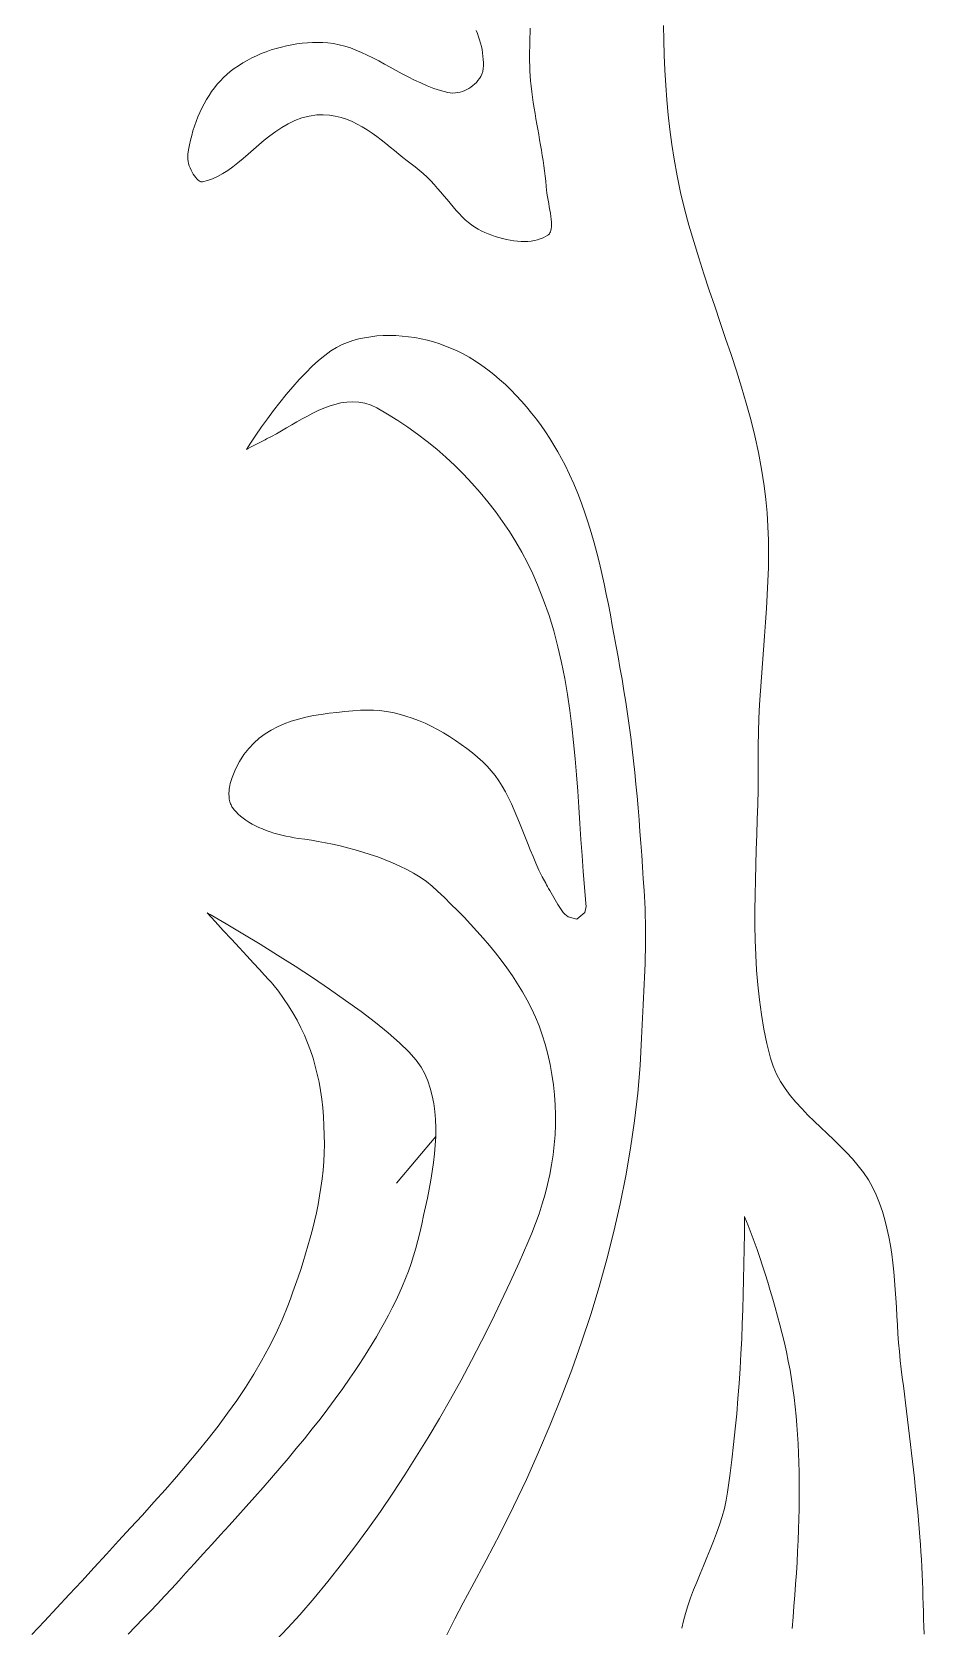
# Model space of a CAD drawing. Header units: inches. Extents: x -12 to 23, y -13.2 to 21.7.
# Drawn here: x 17.79 to 20.214, y 4.564 to 8.902 of the extents above; entities that cross this region are included whole.
import ezdxf

# ---------------------------------------------------------------- set-up
doc = ezdxf.new("R2010")
doc.units = ezdxf.units.IN
doc.header["$MEASUREMENT"] = 0
doc.layers.get('0').update_dxf_attribs({"lineweight": 0})

msp = doc.modelspace()

# ---------------------------------------------------------------- linework, layer by layer
at = {"color": 7, "linetype": 'Continuous', "lineweight": 0}
for p, q in [((18.9969, 8.9056), (19.0005, 8.8971)), ((19.0005, 8.8971), (19.0037, 8.8886)), ((19.1433, 8.887), (19.1436, 8.8996)), ((19.1436, 8.8996), (19.1438, 8.9122)), ((18.4404, 8.8527), (18.4268, 8.848)), ((18.4541, 8.857), (18.4404, 8.8527)), ((18.468, 8.8607), (18.4541, 8.857)), ((18.482, 8.864), (18.468, 8.8607)), ((18.4961, 8.8668), (18.482, 8.864)), ((18.5103, 8.869), (18.4961, 8.8668)), ((18.5245, 8.8708), (18.5103, 8.869)), ((18.5387, 8.872), (18.5245, 8.8708)), ((18.5528, 8.8727), (18.5387, 8.872)), ((18.5668, 8.8729), (18.5528, 8.8727)), ((18.5808, 8.8726), (18.5668, 8.8729)), ((18.5943, 8.8717), (18.5808, 8.8726)), ((18.6099, 8.8699), (18.5943, 8.8717)), ((18.6252, 8.867), (18.6099, 8.8699)), ((18.6403, 8.863), (18.6252, 8.867)), ((18.6555, 8.8582), (18.6403, 8.863)), ((18.6708, 8.8525), (18.6555, 8.8582)), ((18.686, 8.846), (18.6708, 8.8525)), ((19.0037, 8.8886), (19.0066, 8.8799)), ((19.0066, 8.8799), (19.0091, 8.8712)), ((19.0091, 8.8712), (19.0113, 8.8624)), ((19.0113, 8.8624), (19.0131, 8.8536)), ((19.0131, 8.8536), (19.0146, 8.8448)), ((19.1425, 8.8484), (19.1428, 8.8614)), ((19.1428, 8.8614), (19.143, 8.8742)), ((19.143, 8.8742), (19.1433, 8.887)), ((18.3514, 8.81), (18.3401, 8.8022)), ((18.3631, 8.8174), (18.3514, 8.81)), ((18.3752, 8.8244), (18.3631, 8.8174)), ((18.3876, 8.831), (18.3752, 8.8244)), ((18.4004, 8.8371), (18.3876, 8.831)), ((18.4135, 8.8428), (18.4004, 8.8371)), ((18.4268, 8.848), (18.4135, 8.8428)), ((18.7014, 8.8389), (18.686, 8.846)), ((18.7168, 8.8312), (18.7014, 8.8389)), ((18.7324, 8.823), (18.7168, 8.8312)), ((18.748, 8.8145), (18.7324, 8.823)), ((18.7639, 8.8058), (18.748, 8.8145)), ((19.0146, 8.8448), (19.0157, 8.836)), ((19.0157, 8.836), (19.0166, 8.8272)), ((19.0166, 8.8272), (19.0171, 8.8185)), ((19.0172, 8.8091), (19.0167, 8.8019)), ((19.0171, 8.8185), (19.0172, 8.8091)), ((19.1424, 8.8354), (19.1425, 8.8484)), ((19.1425, 8.8222), (19.1424, 8.8354)), ((19.1427, 8.809), (19.1425, 8.8222)), ((19.1432, 8.7957), (19.1427, 8.809)), ((18.3023, 8.7688), (18.2941, 8.7595)), ((18.3109, 8.7777), (18.3023, 8.7688)), ((18.3199, 8.7861), (18.3109, 8.7777)), ((18.3292, 8.7939), (18.3199, 8.7861)), ((18.3401, 8.8022), (18.3292, 8.7939)), ((18.7799, 8.797), (18.7639, 8.8058)), ((18.7962, 8.7881), (18.7799, 8.797)), ((18.8127, 8.7794), (18.7962, 8.7881)), ((18.8295, 8.7709), (18.8127, 8.7794)), ((18.8467, 8.7629), (18.8295, 8.7709)), ((18.8642, 8.7553), (18.8467, 8.7629)), ((18.9977, 8.7645), (18.9931, 8.7599)), ((19.0021, 8.7695), (18.9977, 8.7645)), ((19.0061, 8.7749), (19.0021, 8.7695)), ((19.0096, 8.7808), (19.0061, 8.7749)), ((19.0127, 8.7873), (19.0096, 8.7808)), ((19.0151, 8.7943), (19.0127, 8.7873)), ((19.0167, 8.8019), (19.0151, 8.7943)), ((19.144, 8.7824), (19.1432, 8.7957)), ((19.145, 8.769), (19.144, 8.7824)), ((19.1466, 8.754), (19.145, 8.769)), ((18.2715, 8.7287), (18.2647, 8.7177)), ((18.2786, 8.7394), (18.2715, 8.7287)), ((18.2862, 8.7496), (18.2786, 8.7394)), ((18.2941, 8.7595), (18.2862, 8.7496)), ((18.8822, 8.7484), (18.8642, 8.7553)), ((18.9006, 8.7423), (18.8822, 8.7484)), ((18.92, 8.7371), (18.9006, 8.7423)), ((18.9268, 8.7359), (18.92, 8.7371)), ((18.934, 8.7355), (18.9268, 8.7359)), ((18.941, 8.7358), (18.934, 8.7355)), ((18.9477, 8.7368), (18.941, 8.7358)), ((18.9541, 8.7383), (18.9477, 8.7368)), ((18.9604, 8.7402), (18.9541, 8.7383)), ((18.9664, 8.7426), (18.9604, 8.7402)), ((18.9721, 8.7453), (18.9664, 8.7426)), ((18.9777, 8.7484), (18.9721, 8.7453)), ((18.9831, 8.7519), (18.9777, 8.7484)), ((18.9882, 8.7557), (18.9831, 8.7519)), ((18.9931, 8.7599), (18.9882, 8.7557)), ((19.1483, 8.7391), (19.1466, 8.754)), ((19.1503, 8.7243), (19.1483, 8.7391)), ((19.1524, 8.7096), (19.1503, 8.7243)), ((18.2466, 8.6827), (18.2414, 8.6705)), ((18.2522, 8.6946), (18.2466, 8.6827)), ((18.2583, 8.7063), (18.2522, 8.6946)), ((18.2647, 8.7177), (18.2583, 8.7063)), ((18.5438, 8.6732), (18.5648, 8.6762)), ((18.5648, 8.6762), (18.5818, 8.6768)), ((18.5818, 8.6768), (18.5984, 8.6757)), ((19.1547, 8.6949), (19.1524, 8.7096)), ((19.1571, 8.6804), (19.1547, 8.6949)), ((19.1595, 8.6659), (19.1571, 8.6804)), ((18.228, 8.6328), (18.2244, 8.6201)), ((18.2321, 8.6455), (18.228, 8.6328)), ((18.2365, 8.6581), (18.2321, 8.6455)), ((18.2414, 8.6705), (18.2365, 8.6581)), ((18.4527, 8.6311), (18.4692, 8.6421)), ((18.4692, 8.6421), (18.4864, 8.6521)), ((18.4864, 8.6521), (18.5046, 8.6608)), ((18.5046, 8.6608), (18.5237, 8.668)), ((18.5237, 8.668), (18.5438, 8.6732)), ((18.5984, 8.6757), (18.6146, 8.6732)), ((18.6146, 8.6732), (18.6302, 8.6693)), ((18.6302, 8.6693), (18.6454, 8.6642)), ((18.6454, 8.6642), (18.6601, 8.6582)), ((18.6601, 8.6582), (18.6743, 8.6512)), ((18.6743, 8.6512), (18.688, 8.6436)), ((18.688, 8.6436), (18.7014, 8.6353)), ((18.7014, 8.6353), (18.7145, 8.6266)), ((19.1621, 8.6514), (19.1595, 8.6659)), ((19.1646, 8.637), (19.1621, 8.6514)), ((19.1672, 8.6228), (19.1646, 8.637)), ((18.2183, 8.5944), (18.2159, 8.5816)), ((18.2211, 8.6072), (18.2183, 8.5944)), ((18.2244, 8.6201), (18.2211, 8.6072)), ((18.3922, 8.5823), (18.4067, 8.5948)), ((18.4067, 8.5948), (18.4216, 8.6073)), ((18.4216, 8.6073), (18.4369, 8.6195)), ((18.4369, 8.6195), (18.4527, 8.6311)), ((18.7145, 8.6266), (18.7272, 8.6175)), ((18.7272, 8.6175), (18.7396, 8.6081)), ((18.7396, 8.6081), (18.7518, 8.5985)), ((18.7518, 8.5985), (18.7637, 8.5889)), ((19.1697, 8.6085), (19.1672, 8.6228)), ((19.1722, 8.5942), (19.1697, 8.6085)), ((19.1746, 8.5801), (19.1722, 8.5942)), ((18.214, 8.5694), (18.2136, 8.565)), ((18.2136, 8.565), (18.2136, 8.5606)), ((18.2136, 8.5606), (18.214, 8.5555)), ((18.2159, 8.5816), (18.214, 8.5694)), ((18.214, 8.5555), (18.2149, 8.55)), ((18.2149, 8.55), (18.2162, 8.5442)), ((18.3361, 8.5353), (18.3499, 8.5462)), ((18.3499, 8.5462), (18.3639, 8.5577)), ((18.3639, 8.5577), (18.3779, 8.5698)), ((18.3779, 8.5698), (18.3922, 8.5823)), ((18.7637, 8.5889), (18.7754, 8.5793)), ((18.7754, 8.5793), (18.7869, 8.5698)), ((18.7869, 8.5698), (18.7982, 8.5606)), ((18.7982, 8.5606), (18.8094, 8.5516)), ((18.8094, 8.5516), (18.8203, 8.5431)), ((19.1769, 8.566), (19.1746, 8.5801)), ((19.1791, 8.5519), (19.1769, 8.566)), ((19.1811, 8.5379), (19.1791, 8.5519)), ((18.2162, 8.5442), (18.218, 8.5382)), ((18.218, 8.5382), (18.2202, 8.5322)), ((18.2202, 8.5322), (18.2227, 8.5263)), ((18.2227, 8.5263), (18.2256, 8.5206)), ((18.2256, 8.5206), (18.2287, 8.5152)), ((18.2287, 8.5152), (18.232, 8.5103)), ((18.232, 8.5103), (18.2354, 8.5059)), ((18.2354, 8.5059), (18.2388, 8.5022)), ((18.2673, 8.4975), (18.2811, 8.5024)), ((18.2811, 8.5024), (18.2949, 8.5088)), ((18.2949, 8.5088), (18.3086, 8.5165)), ((18.3086, 8.5165), (18.3223, 8.5254)), ((18.3223, 8.5254), (18.3361, 8.5353)), ((18.8203, 8.5431), (18.8315, 8.5347)), ((18.8315, 8.5347), (18.8426, 8.5262)), ((18.8426, 8.5262), (18.8535, 8.5169)), ((18.8535, 8.5169), (18.8639, 8.5071)), ((18.8639, 8.5071), (18.8738, 8.4971)), ((19.183, 8.5239), (19.1811, 8.5379)), ((19.1847, 8.5099), (19.183, 8.5239)), ((19.1861, 8.496), (19.1847, 8.5099)), ((18.2388, 8.5022), (18.2421, 8.4992)), ((18.2421, 8.4992), (18.2451, 8.4969)), ((18.2451, 8.4969), (18.2477, 8.4954)), ((18.2477, 8.4954), (18.2497, 8.4945)), ((18.2497, 8.4945), (18.2512, 8.4942)), ((18.2512, 8.4942), (18.2523, 8.4941)), ((18.2523, 8.4941), (18.2538, 8.4942)), ((18.2538, 8.4942), (18.2673, 8.4975)), ((18.8738, 8.4971), (18.8832, 8.4869)), ((18.8832, 8.4869), (18.8923, 8.4766)), ((18.8923, 8.4766), (18.9012, 8.4663)), ((18.9012, 8.4663), (18.9098, 8.456)), ((19.1873, 8.4816), (19.1861, 8.496)), ((19.1882, 8.4727), (19.1873, 8.4816)), ((19.1894, 8.4633), (19.1882, 8.4727)), ((19.1909, 8.4539), (19.1894, 8.4633)), ((18.9098, 8.456), (18.9182, 8.4459)), ((18.9182, 8.4459), (18.9265, 8.4359)), ((18.9265, 8.4359), (18.9347, 8.4262)), ((18.9347, 8.4262), (18.9429, 8.4168)), ((18.9429, 8.4168), (18.9511, 8.4078)), ((19.1926, 8.4446), (19.1909, 8.4539)), ((19.1943, 8.4354), (19.1926, 8.4446)), ((19.196, 8.4263), (19.1943, 8.4354)), ((19.1976, 8.4174), (19.196, 8.4263)), ((19.199, 8.4088), (19.1976, 8.4174)), ((18.9511, 8.4078), (18.9594, 8.3993)), ((18.9594, 8.3993), (18.9677, 8.3913)), ((18.9677, 8.3913), (18.9762, 8.3839)), ((18.9762, 8.3839), (18.9848, 8.3771)), ((18.9848, 8.3771), (18.9936, 8.3709)), ((19.2002, 8.4005), (19.199, 8.4088)), ((19.2011, 8.3926), (19.2002, 8.4005)), ((19.2017, 8.3851), (19.2011, 8.3926)), ((19.2019, 8.3783), (19.2017, 8.3851)), ((19.2017, 8.3721), (19.2019, 8.3783)), ((18.9936, 8.3709), (19.0026, 8.3654)), ((19.0026, 8.3654), (19.0122, 8.3605)), ((19.0122, 8.3605), (19.0208, 8.3566)), ((19.0208, 8.3566), (19.03, 8.3528)), ((19.03, 8.3528), (19.0396, 8.3492)), ((19.0396, 8.3492), (19.0493, 8.3458)), ((19.0493, 8.3458), (19.0592, 8.3427)), ((19.0592, 8.3427), (19.0692, 8.34)), ((19.0692, 8.34), (19.0793, 8.3376)), ((19.0793, 8.3376), (19.0894, 8.3356)), ((19.0894, 8.3356), (19.0994, 8.3341)), ((19.0994, 8.3341), (19.1093, 8.3329)), ((19.1093, 8.3329), (19.1191, 8.3323)), ((19.1191, 8.3323), (19.1286, 8.3321)), ((19.1286, 8.3321), (19.1379, 8.3325)), ((19.1379, 8.3325), (19.1469, 8.3333)), ((19.1469, 8.3333), (19.1555, 8.3347)), ((19.1555, 8.3347), (19.1637, 8.3366)), ((19.1637, 8.3366), (19.1714, 8.339)), ((19.1714, 8.339), (19.1788, 8.342)), ((19.1788, 8.342), (19.1857, 8.3455)), ((19.1857, 8.3455), (19.1918, 8.3493)), ((19.1918, 8.3493), (19.1944, 8.3515)), ((19.1944, 8.3515), (19.1962, 8.3534)), ((19.1962, 8.3534), (19.1977, 8.3557)), ((19.1977, 8.3557), (19.199, 8.3585)), ((19.199, 8.3585), (19.2002, 8.3622)), ((19.2002, 8.3622), (19.2011, 8.3667)), ((19.2011, 8.3667), (19.2017, 8.3721)), ((18.6943, 8.0707), (18.6782, 8.0672)), ((18.7107, 8.0734), (18.6943, 8.0707)), ((18.7274, 8.0754), (18.7107, 8.0734)), ((18.7443, 8.0765), (18.7274, 8.0754)), ((18.7614, 8.0768), (18.7443, 8.0765)), ((18.7787, 8.0764), (18.7614, 8.0768)), ((18.796, 8.0753), (18.7787, 8.0764)), ((18.8133, 8.0734), (18.796, 8.0753)), ((18.8306, 8.0709), (18.8133, 8.0734)), ((18.8478, 8.0676), (18.8306, 8.0709)), ((18.6024, 8.0346), (18.5861, 8.0226)), ((18.618, 8.0443), (18.6024, 8.0346)), ((18.6328, 8.0518), (18.618, 8.0443)), ((18.6473, 8.0577), (18.6328, 8.0518)), ((18.6625, 8.0629), (18.6473, 8.0577)), ((18.6782, 8.0672), (18.6625, 8.0629)), ((18.8648, 8.0637), (18.8478, 8.0676)), ((18.8816, 8.0591), (18.8648, 8.0637)), ((18.8981, 8.0539), (18.8816, 8.0591)), ((18.9143, 8.0481), (18.8981, 8.0539)), ((18.9301, 8.0417), (18.9143, 8.0481)), ((18.9454, 8.0348), (18.9301, 8.0417)), ((18.9602, 8.0273), (18.9454, 8.0348)), ((18.9779, 8.0175), (18.9602, 8.0273)), ((18.5518, 7.9929), (18.5342, 7.9755)), ((18.5692, 8.0087), (18.5518, 7.9929)), ((18.5861, 8.0226), (18.5692, 8.0087)), ((18.9953, 8.0069), (18.9779, 8.0175)), ((19.0123, 7.9955), (18.9953, 8.0069)), ((19.0289, 7.9835), (19.0123, 7.9955)), ((19.0452, 7.9708), (19.0289, 7.9835)), ((18.5165, 7.9568), (18.4988, 7.937)), ((18.5342, 7.9755), (18.5165, 7.9568)), ((19.061, 7.9574), (19.0452, 7.9708)), ((19.0765, 7.9435), (19.061, 7.9574)), ((19.0916, 7.929), (19.0765, 7.9435)), ((18.4812, 7.9162), (18.4639, 7.8947)), ((18.4988, 7.937), (18.4812, 7.9162)), ((18.6295, 7.8933), (18.6456, 7.8956)), ((18.6456, 7.8956), (18.662, 7.8964)), ((18.662, 7.8964), (18.6786, 7.8954)), ((18.6786, 7.8954), (18.6952, 7.8924)), ((19.1063, 7.914), (19.0916, 7.929)), ((19.1206, 7.8985), (19.1063, 7.914)), ((19.1344, 7.8825), (19.1206, 7.8985)), ((18.4469, 7.8728), (18.4303, 7.8506)), ((18.4639, 7.8947), (18.4469, 7.8728)), ((18.5245, 7.8498), (18.5389, 7.8578)), ((18.5389, 7.8578), (18.5534, 7.8654)), ((18.5534, 7.8654), (18.5682, 7.8725)), ((18.5682, 7.8725), (18.5831, 7.879)), ((18.5831, 7.879), (18.5983, 7.8847)), ((18.5983, 7.8847), (18.6137, 7.8895)), ((18.6137, 7.8895), (18.6295, 7.8933)), ((18.6952, 7.8924), (18.7117, 7.8871)), ((18.7117, 7.8871), (18.7272, 7.8798)), ((18.7272, 7.8798), (18.7561, 7.8633)), ((18.7561, 7.8633), (18.784, 7.8461)), ((19.1479, 7.866), (19.1344, 7.8825)), ((19.1608, 7.8492), (19.1479, 7.866)), ((18.4143, 7.8283), (18.3989, 7.8062)), ((18.4303, 7.8506), (18.4143, 7.8283)), ((18.4416, 7.8023), (18.4549, 7.8096)), ((18.4549, 7.8096), (18.4685, 7.8173)), ((18.4685, 7.8173), (18.4822, 7.8253)), ((18.4822, 7.8253), (18.4962, 7.8335)), ((18.4962, 7.8335), (18.5102, 7.8417)), ((18.5102, 7.8417), (18.5245, 7.8498)), ((18.784, 7.8461), (18.8113, 7.8279)), ((18.8113, 7.8279), (18.8381, 7.8087)), ((18.8381, 7.8087), (18.8644, 7.7886)), ((19.1734, 7.8321), (19.1608, 7.8492)), ((19.1854, 7.8146), (19.1734, 7.8321)), ((19.197, 7.7969), (19.1854, 7.8146)), ((18.3843, 7.7845), (18.3729, 7.7672)), ((18.3729, 7.7672), (18.3758, 7.7686)), ((18.3758, 7.7686), (18.3858, 7.7737)), ((18.3989, 7.8062), (18.3843, 7.7845)), ((18.3858, 7.7737), (18.3952, 7.7785)), ((18.3952, 7.7785), (18.404, 7.783)), ((18.404, 7.783), (18.4118, 7.787)), ((18.4118, 7.787), (18.4186, 7.7905)), ((18.4186, 7.7905), (18.4242, 7.7934)), ((18.4242, 7.7934), (18.4281, 7.7954)), ((18.4281, 7.7954), (18.4416, 7.8023)), ((18.8644, 7.7886), (18.89, 7.7676)), ((18.89, 7.7676), (18.915, 7.7457)), ((19.2082, 7.7789), (19.197, 7.7969)), ((19.2188, 7.7607), (19.2082, 7.7789)), ((18.915, 7.7457), (18.9394, 7.7231)), ((18.9394, 7.7231), (18.963, 7.6996)), ((19.229, 7.7423), (19.2188, 7.7607)), ((19.2386, 7.7239), (19.229, 7.7423)), ((19.2509, 7.6987), (19.2386, 7.7239)), ((18.963, 7.6996), (18.9858, 7.6754)), ((19.2623, 7.6732), (19.2509, 7.6987)), ((18.9858, 7.6754), (19.0079, 7.6504)), ((19.0079, 7.6504), (19.0291, 7.6248)), ((19.2731, 7.6474), (19.2623, 7.6732)), ((19.2832, 7.6212), (19.2731, 7.6474)), ((19.0291, 7.6248), (19.0495, 7.5985)), ((19.0495, 7.5985), (19.0689, 7.5716)), ((19.2926, 7.5948), (19.2832, 7.6212)), ((19.3015, 7.568), (19.2926, 7.5948)), ((19.0689, 7.5716), (19.0874, 7.5442)), ((19.3098, 7.5409), (19.3015, 7.568)), ((19.0874, 7.5442), (19.1049, 7.5161)), ((19.1049, 7.5161), (19.1214, 7.4876)), ((19.3176, 7.5136), (19.3098, 7.5409)), ((19.325, 7.486), (19.3176, 7.5136)), ((19.1214, 7.4876), (19.1369, 7.4586)), ((19.3319, 7.4583), (19.325, 7.486)), ((19.1369, 7.4586), (19.1512, 7.4291)), ((19.1512, 7.4291), (19.1643, 7.3991)), ((19.3384, 7.4303), (19.3319, 7.4583)), ((19.3447, 7.4022), (19.3384, 7.4303)), ((19.1643, 7.3991), (19.1806, 7.3578)), ((19.3506, 7.374), (19.3447, 7.4022)), ((19.1806, 7.3578), (19.1951, 7.3159)), ((19.3563, 7.3456), (19.3506, 7.374)), ((19.3618, 7.3172), (19.3563, 7.3456)), ((19.1951, 7.3159), (19.2079, 7.2736)), ((19.3671, 7.2887), (19.3618, 7.3172)), ((19.3724, 7.2601), (19.3671, 7.2887)), ((19.2079, 7.2736), (19.2192, 7.231)), ((19.3776, 7.2315), (19.3724, 7.2601)), ((19.2192, 7.231), (19.2291, 7.188)), ((19.3827, 7.203), (19.3776, 7.2315)), ((19.3879, 7.1745), (19.3827, 7.203)), ((19.2291, 7.188), (19.2377, 7.1448)), ((19.3935, 7.1429), (19.3879, 7.1745)), ((19.2377, 7.1448), (19.2451, 7.1014)), ((19.3988, 7.1114), (19.3935, 7.1429)), ((19.2451, 7.1014), (19.2516, 7.0578)), ((19.4038, 7.0798), (19.3988, 7.1114)), ((19.4084, 7.0481), (19.4038, 7.0798)), ((18.4949, 7.0282), (18.476, 7.0213)), ((18.5146, 7.0341), (18.4949, 7.0282)), ((18.5347, 7.0392), (18.5146, 7.0341)), ((18.5554, 7.0435), (18.5347, 7.0392)), ((18.5764, 7.047), (18.5554, 7.0435)), ((18.5977, 7.05), (18.5764, 7.047)), ((18.6191, 7.0525), (18.5977, 7.05)), ((18.6407, 7.0546), (18.6191, 7.0525)), ((18.6621, 7.0564), (18.6407, 7.0546)), ((18.683, 7.058), (18.6621, 7.0564)), ((18.7008, 7.0588), (18.683, 7.058)), ((18.7182, 7.0585), (18.7008, 7.0588)), ((18.7357, 7.0572), (18.7182, 7.0585)), ((18.7532, 7.0549), (18.7357, 7.0572)), ((18.7708, 7.0517), (18.7532, 7.0549)), ((18.7884, 7.0475), (18.7708, 7.0517)), ((18.806, 7.0425), (18.7884, 7.0475)), ((18.8236, 7.0367), (18.806, 7.0425)), ((18.841, 7.0301), (18.8236, 7.0367)), ((18.8583, 7.0227), (18.841, 7.0301)), ((19.2516, 7.0578), (19.2572, 7.0141)), ((19.4128, 7.0164), (19.4084, 7.0481)), ((18.4237, 6.9938), (18.408, 6.9821)), ((18.4403, 7.0042), (18.4237, 6.9938)), ((18.4577, 7.0133), (18.4403, 7.0042)), ((18.476, 7.0213), (18.4577, 7.0133)), ((18.8754, 7.0146), (18.8583, 7.0227)), ((18.8923, 7.0059), (18.8754, 7.0146)), ((18.9089, 6.9966), (18.8923, 7.0059)), ((18.9252, 6.9867), (18.9089, 6.9966)), ((18.9413, 6.9762), (18.9252, 6.9867)), ((19.2572, 7.0141), (19.262, 6.9702)), ((19.417, 6.9846), (19.4128, 7.0164)), ((19.4209, 6.9527), (19.417, 6.9846)), ((18.3794, 6.9542), (18.3665, 6.9377)), ((18.3932, 6.969), (18.3794, 6.9542)), ((18.408, 6.9821), (18.3932, 6.969)), ((18.9569, 6.9654), (18.9413, 6.9762)), ((18.9722, 6.9541), (18.9569, 6.9654)), ((18.987, 6.9424), (18.9722, 6.9541)), ((19.0013, 6.9304), (18.987, 6.9424)), ((19.262, 6.9702), (19.2662, 6.9263)), ((19.4245, 6.9209), (19.4209, 6.9527)), ((18.3439, 6.8985), (18.3342, 6.8752)), ((18.3547, 6.9192), (18.3439, 6.8985)), ((18.3665, 6.9377), (18.3547, 6.9192)), ((19.0149, 6.9184), (19.0013, 6.9304)), ((19.0271, 6.9064), (19.0149, 6.9184)), ((19.0384, 6.8938), (19.0271, 6.9064)), ((19.2662, 6.9263), (19.2698, 6.8823)), ((19.428, 6.8889), (19.4245, 6.9209)), ((18.3292, 6.8588), (18.328, 6.8535)), ((18.3306, 6.8642), (18.3292, 6.8588)), ((18.3323, 6.8698), (18.3306, 6.8642)), ((18.3342, 6.8752), (18.3323, 6.8698)), ((19.0489, 6.8805), (19.0384, 6.8938)), ((19.0588, 6.8665), (19.0489, 6.8805)), ((19.0681, 6.8517), (19.0588, 6.8665)), ((19.2698, 6.8823), (19.2731, 6.8384)), ((19.4312, 6.857), (19.428, 6.8889)), ((19.4342, 6.825), (19.4312, 6.857)), ((18.326, 6.8384), (18.3257, 6.8337)), ((18.3257, 6.8337), (18.3257, 6.8292)), ((18.3257, 6.8292), (18.3259, 6.8249)), ((18.3259, 6.8249), (18.3262, 6.8208)), ((18.3264, 6.8433), (18.326, 6.8384)), ((18.3262, 6.8208), (18.3267, 6.8169)), ((18.3271, 6.8483), (18.3264, 6.8433)), ((18.3267, 6.8169), (18.3274, 6.8132)), ((18.328, 6.8535), (18.3271, 6.8483)), ((18.3274, 6.8132), (18.3282, 6.8097)), ((19.0768, 6.8364), (19.0681, 6.8517)), ((19.0852, 6.8205), (19.0768, 6.8364)), ((19.0931, 6.804), (19.0852, 6.8205)), ((19.2731, 6.8384), (19.2761, 6.7945)), ((19.4371, 6.7929), (19.4342, 6.825)), ((18.3282, 6.8097), (18.3291, 6.8065)), ((18.3291, 6.8065), (18.3301, 6.8035)), ((18.3301, 6.8035), (18.3313, 6.8008)), ((18.3313, 6.8008), (18.3324, 6.7983)), ((18.3324, 6.7983), (18.3337, 6.7961)), ((18.3337, 6.7961), (18.3349, 6.7943)), ((18.3349, 6.7943), (18.3396, 6.788)), ((18.3396, 6.788), (18.3449, 6.7819)), ((18.3449, 6.7819), (18.3507, 6.7759)), ((18.3507, 6.7759), (18.3572, 6.7701)), ((18.3572, 6.7701), (18.3643, 6.7645)), ((19.1007, 6.787), (19.0931, 6.804)), ((19.1081, 6.7697), (19.1007, 6.787)), ((19.1153, 6.752), (19.1081, 6.7697)), ((19.2761, 6.7945), (19.279, 6.7507)), ((19.4398, 6.7608), (19.4371, 6.7929)), ((18.3643, 6.7645), (18.3718, 6.7591)), ((18.3718, 6.7591), (18.3799, 6.7539)), ((18.3799, 6.7539), (18.3885, 6.7489)), ((18.3885, 6.7489), (18.3975, 6.7442)), ((18.3975, 6.7442), (18.4069, 6.7397)), ((18.4069, 6.7397), (18.4167, 6.7355)), ((18.4167, 6.7355), (18.4268, 6.7315)), ((18.4268, 6.7315), (18.4372, 6.7278)), ((18.4372, 6.7278), (18.4478, 6.7244)), ((18.4478, 6.7244), (18.4586, 6.7213)), ((19.1224, 6.734), (19.1153, 6.752)), ((19.1295, 6.7158), (19.1224, 6.734)), ((19.279, 6.7507), (19.2818, 6.707)), ((19.4423, 6.7288), (19.4398, 6.7608)), ((19.4447, 6.6966), (19.4423, 6.7288)), ((18.4586, 6.7213), (18.4696, 6.7185)), ((18.4696, 6.7185), (18.4806, 6.716)), ((18.4806, 6.716), (18.4918, 6.7138)), ((18.4918, 6.7138), (18.503, 6.7118)), ((18.503, 6.7118), (18.5144, 6.7101)), ((18.5144, 6.7101), (18.5315, 6.7077)), ((18.5315, 6.7077), (18.5496, 6.7049)), ((18.5496, 6.7049), (18.5683, 6.7016)), ((18.5683, 6.7016), (18.5876, 6.698)), ((18.5876, 6.698), (18.6073, 6.6939)), ((18.6073, 6.6939), (18.6274, 6.6894)), ((18.6274, 6.6894), (18.6478, 6.6844)), ((18.6478, 6.6844), (18.6683, 6.6789)), ((19.1367, 6.6975), (19.1295, 6.7158)), ((19.1441, 6.6791), (19.1367, 6.6975)), ((19.2818, 6.707), (19.2848, 6.6635)), ((19.447, 6.6645), (19.4447, 6.6966)), ((18.6683, 6.6789), (18.689, 6.6729)), ((18.689, 6.6729), (18.7095, 6.6664)), ((18.7095, 6.6664), (18.73, 6.6594)), ((18.73, 6.6594), (18.7502, 6.6518)), ((18.7502, 6.6518), (18.7702, 6.6436)), ((18.7702, 6.6436), (18.7897, 6.6347)), ((19.1517, 6.6606), (19.1441, 6.6791)), ((19.1596, 6.6422), (19.1517, 6.6606)), ((19.1679, 6.6239), (19.1596, 6.6422)), ((19.2848, 6.6635), (19.288, 6.6202)), ((19.4491, 6.6323), (19.447, 6.6645)), ((18.7897, 6.6347), (18.8087, 6.6253)), ((18.8087, 6.6253), (18.8272, 6.6151)), ((18.8272, 6.6151), (18.8449, 6.6042)), ((18.8449, 6.6042), (18.8619, 6.5925)), ((19.1768, 6.6058), (19.1679, 6.6239)), ((19.1862, 6.5882), (19.1768, 6.6058)), ((19.288, 6.6202), (19.2915, 6.5772)), ((19.4512, 6.6002), (19.4491, 6.6323)), ((19.4532, 6.568), (19.4512, 6.6002)), ((18.8619, 6.5925), (18.8779, 6.5799)), ((18.8779, 6.5799), (18.8926, 6.5669)), ((18.8926, 6.5669), (18.9109, 6.5492)), ((19.1886, 6.5839), (19.1862, 6.5882)), ((19.1912, 6.5791), (19.1886, 6.5839)), ((19.1941, 6.5738), (19.1912, 6.5791)), ((19.1973, 6.568), (19.1941, 6.5738)), ((19.2007, 6.5619), (19.1973, 6.568)), ((19.2042, 6.5555), (19.2007, 6.5619)), ((19.2078, 6.5491), (19.2042, 6.5555)), ((19.2915, 6.5772), (19.2956, 6.5333)), ((19.4551, 6.5359), (19.4532, 6.568)), ((18.2743, 6.5033), (18.2665, 6.5078)), ((18.2665, 6.5078), (18.288, 6.4844)), ((18.9109, 6.5492), (18.9288, 6.5316)), ((18.9288, 6.5316), (18.9467, 6.5137)), ((18.9467, 6.5137), (18.9644, 6.4955)), ((19.2115, 6.5427), (19.2078, 6.5491)), ((19.2152, 6.5364), (19.2115, 6.5427)), ((19.2188, 6.5303), (19.2152, 6.5364)), ((19.2224, 6.5245), (19.2188, 6.5303)), ((19.226, 6.519), (19.2224, 6.5245)), ((19.2296, 6.5139), (19.226, 6.519)), ((19.2335, 6.5089), (19.2296, 6.5139)), ((19.2383, 6.5036), (19.2335, 6.5089)), ((19.2924, 6.5084), (19.2705, 6.4903)), ((19.2959, 6.5249), (19.2924, 6.5084)), ((19.2956, 6.5333), (19.2959, 6.5249)), ((19.456, 6.5176), (19.4551, 6.5359)), ((19.4567, 6.4993), (19.456, 6.5176)), ((18.3178, 6.4779), (18.2743, 6.5033)), ((18.288, 6.4844), (18.3104, 6.46)), ((18.3633, 6.4508), (18.3178, 6.4779)), ((18.9644, 6.4955), (18.982, 6.4769)), ((18.982, 6.4769), (18.9994, 6.458)), ((19.2472, 6.4966), (19.2383, 6.5036)), ((19.2705, 6.4903), (19.2472, 6.4966)), ((19.4571, 6.481), (19.4567, 6.4993)), ((19.4574, 6.4625), (19.4571, 6.481)), ((18.3104, 6.46), (18.3325, 6.436)), ((18.3325, 6.436), (18.3539, 6.4128)), ((18.4101, 6.4224), (18.3633, 6.4508)), ((18.4577, 6.3928), (18.4101, 6.4224)), ((18.9994, 6.458), (19.0165, 6.4387)), ((19.0165, 6.4387), (19.0332, 6.4191)), ((19.457, 6.4068), (19.4573, 6.4254)), ((19.4573, 6.4254), (19.4574, 6.444)), ((19.4574, 6.444), (19.4574, 6.4625)), ((18.3539, 6.4128), (18.374, 6.391)), ((18.374, 6.391), (18.3925, 6.371)), ((18.5053, 6.3625), (18.4577, 6.3928)), ((19.0332, 6.4191), (19.0496, 6.3991)), ((19.0496, 6.3991), (19.0654, 6.3787)), ((19.0654, 6.3787), (19.0808, 6.3579)), ((19.456, 6.3695), (19.4566, 6.3882)), ((19.4566, 6.3882), (19.457, 6.4068)), ((18.3925, 6.371), (18.4088, 6.3533)), ((18.4088, 6.3533), (18.4225, 6.3384)), ((18.4225, 6.3384), (18.4332, 6.3268)), ((18.5525, 6.3316), (18.5053, 6.3625)), ((19.0808, 6.3579), (19.0955, 6.3367)), ((19.0955, 6.3367), (19.1096, 6.315)), ((19.4545, 6.3322), (19.4553, 6.3509)), ((19.4553, 6.3509), (19.456, 6.3695)), ((18.4332, 6.3268), (18.4405, 6.3188)), ((18.4405, 6.3188), (18.4445, 6.3142)), ((18.4445, 6.3142), (18.4599, 6.2943)), ((18.4599, 6.2943), (18.4739, 6.2748)), ((18.5985, 6.3006), (18.5525, 6.3316)), ((18.6427, 6.2698), (18.5985, 6.3006)), ((19.1096, 6.315), (19.123, 6.293)), ((19.123, 6.293), (19.1356, 6.2705)), ((19.4519, 6.2765), (19.4528, 6.295)), ((19.4528, 6.295), (19.4537, 6.3136)), ((19.4537, 6.3136), (19.4545, 6.3322)), ((18.4739, 6.2748), (18.4871, 6.2552)), ((18.4871, 6.2552), (18.4993, 6.2355)), ((18.6846, 6.2394), (18.6427, 6.2698)), ((19.1356, 6.2705), (19.1474, 6.2475)), ((19.1474, 6.2475), (19.1582, 6.2241)), ((19.45, 6.2396), (19.451, 6.258)), ((19.451, 6.258), (19.4519, 6.2765)), ((18.4993, 6.2355), (18.5106, 6.2156)), ((18.5106, 6.2156), (18.521, 6.1955)), ((18.7234, 6.2098), (18.6846, 6.2394)), ((18.7584, 6.1813), (18.7234, 6.2098)), ((19.1582, 6.2241), (19.1681, 6.2002)), ((19.4482, 6.203), (19.4491, 6.2213)), ((19.4491, 6.2213), (19.45, 6.2396)), ((18.521, 6.1955), (18.5305, 6.1752)), ((18.5305, 6.1752), (18.5392, 6.1547)), ((18.7891, 6.1544), (18.7584, 6.1813)), ((19.1681, 6.2002), (19.1769, 6.1758)), ((19.1769, 6.1758), (19.1845, 6.151)), ((19.4425, 6.0925), (19.4466, 6.1672)), ((19.4466, 6.1672), (19.4474, 6.1849)), ((19.4474, 6.1849), (19.4482, 6.203)), ((18.5392, 6.1547), (18.547, 6.1339)), ((18.547, 6.1339), (18.5541, 6.1127)), ((18.8147, 6.1295), (18.7891, 6.1544)), ((18.8343, 6.1073), (18.8147, 6.1295)), ((19.1845, 6.151), (19.1919, 6.1232)), ((19.1919, 6.1232), (19.1981, 6.0956)), ((18.5541, 6.1127), (18.5603, 6.0913)), ((18.5603, 6.0913), (18.5657, 6.0695)), ((18.8478, 6.088), (18.8343, 6.1073)), ((18.8574, 6.07), (18.8478, 6.088)), ((19.1981, 6.0956), (19.2031, 6.068)), ((19.4361, 6.0178), (19.4425, 6.0925)), ((18.5657, 6.0695), (18.5704, 6.0472)), ((18.5704, 6.0472), (18.5744, 6.0246)), ((18.8657, 6.0509), (18.8574, 6.07)), ((18.8726, 6.0311), (18.8657, 6.0509)), ((18.878, 6.0107), (18.8726, 6.0311)), ((19.2031, 6.068), (19.2071, 6.0404)), ((19.2071, 6.0404), (19.2101, 6.013)), ((18.5744, 6.0246), (18.5777, 6.0015)), ((18.5777, 6.0015), (18.5803, 5.9779)), ((18.8822, 5.9896), (18.878, 6.0107)), ((18.8851, 5.9679), (18.8822, 5.9896)), ((19.2101, 6.013), (19.212, 5.9856)), ((19.4274, 5.9428), (19.4361, 6.0178)), ((18.5803, 5.9779), (18.5823, 5.9538)), ((18.5823, 5.9538), (18.5837, 5.9292)), ((18.8869, 5.9458), (18.8851, 5.9679)), ((18.8876, 5.9231), (18.8869, 5.9458)), ((19.212, 5.9856), (19.2128, 5.9583)), ((19.2128, 5.9583), (19.2126, 5.9311)), ((18.5837, 5.9292), (18.5845, 5.9039)), ((18.5845, 5.9039), (18.5848, 5.8779)), ((18.8861, 5.8766), (18.8873, 5.9)), ((18.8873, 5.9), (18.8876, 5.9231)), ((19.2114, 5.9039), (19.2093, 5.8769)), ((19.2126, 5.9311), (19.2114, 5.9039)), ((19.4166, 5.8677), (19.4274, 5.9428)), ((18.5848, 5.8779), (18.5844, 5.8547)), ((18.884, 5.853), (18.8861, 5.8766)), ((19.2093, 5.8769), (19.2061, 5.8499)), ((19.4036, 5.7925), (19.4166, 5.8677)), ((18.5832, 5.8314), (18.5814, 5.808)), ((18.5844, 5.8547), (18.5832, 5.8314)), ((18.8778, 5.805), (18.8813, 5.8291)), ((18.8813, 5.8291), (18.884, 5.853)), ((19.2021, 5.8231), (19.1971, 5.7963)), ((19.2061, 5.8499), (19.2021, 5.8231)), ((18.5789, 5.7847), (18.5757, 5.7614)), ((18.5814, 5.808), (18.5789, 5.7847)), ((18.8694, 5.7567), (18.8738, 5.7809)), ((18.8738, 5.7809), (18.8778, 5.805)), ((19.1912, 5.7696), (19.1844, 5.743)), ((19.1971, 5.7963), (19.1912, 5.7696)), ((19.3885, 5.7171), (19.4036, 5.7925)), ((18.572, 5.7382), (18.5678, 5.7151)), ((18.5757, 5.7614), (18.572, 5.7382)), ((18.8596, 5.7086), (18.8646, 5.7326)), ((18.8646, 5.7326), (18.8694, 5.7567)), ((19.1844, 5.743), (19.1767, 5.7164)), ((18.5631, 5.6921), (18.558, 5.6693)), ((18.5678, 5.7151), (18.5631, 5.6921)), ((18.8492, 5.6611), (18.8544, 5.6847)), ((18.8544, 5.6847), (18.8596, 5.7086)), ((19.1682, 5.69), (19.1588, 5.6637)), ((19.1767, 5.7164), (19.1682, 5.69)), ((19.3714, 5.6417), (19.3885, 5.7171)), ((18.5525, 5.6468), (18.5466, 5.6245)), ((18.558, 5.6693), (18.5525, 5.6468)), ((18.844, 5.638), (18.8492, 5.6611)), ((19.1588, 5.6637), (19.1487, 5.6374)), ((19.3523, 5.5663), (19.3714, 5.6417)), ((19.7264, 5.6788), (19.726, 5.6362)), ((19.7265, 5.6824), (19.7264, 5.6788)), ((19.7275, 5.6798), (19.7265, 5.6824)), ((19.7362, 5.6581), (19.7275, 5.6798)), ((19.7445, 5.6363), (19.7362, 5.6581)), ((18.5404, 5.6024), (18.534, 5.5807)), ((18.5466, 5.6245), (18.5404, 5.6024)), ((18.8272, 5.5752), (18.8334, 5.596)), ((18.8334, 5.596), (18.839, 5.6168)), ((18.839, 5.6168), (18.844, 5.638)), ((19.1378, 5.6113), (19.1141, 5.5575)), ((19.1487, 5.6374), (19.1378, 5.6113)), ((19.726, 5.6362), (19.7254, 5.5942)), ((19.7526, 5.6145), (19.7445, 5.6363)), ((19.7604, 5.5926), (19.7526, 5.6145)), ((18.5274, 5.5593), (18.5206, 5.5383)), ((18.534, 5.5807), (18.5274, 5.5593)), ((18.8131, 5.5342), (18.8204, 5.5546)), ((18.8204, 5.5546), (18.8272, 5.5752)), ((19.1141, 5.5575), (19.0897, 5.5038)), ((19.3312, 5.491), (19.3523, 5.5663)), ((19.7247, 5.5526), (19.7239, 5.5115)), ((19.7254, 5.5942), (19.7247, 5.5526)), ((19.7679, 5.5706), (19.7604, 5.5926)), ((19.7752, 5.5485), (19.7679, 5.5706)), ((18.5137, 5.5177), (18.5067, 5.4975)), ((18.5206, 5.5383), (18.5137, 5.5177)), ((18.7968, 5.4936), (18.8052, 5.5138)), ((18.8052, 5.5138), (18.8131, 5.5342)), ((19.7239, 5.5115), (19.7229, 5.4708)), ((19.7824, 5.5262), (19.7752, 5.5485)), ((19.7893, 5.5037), (19.7824, 5.5262)), ((18.4996, 5.4778), (18.4925, 5.4587)), ((18.5067, 5.4975), (18.4996, 5.4778)), ((18.7787, 5.4535), (18.788, 5.4735)), ((18.788, 5.4735), (18.7968, 5.4936)), ((19.0897, 5.5038), (19.0645, 5.4502)), ((19.3083, 5.4157), (19.3312, 5.491)), ((19.7229, 5.4708), (19.7216, 5.4302)), ((19.7961, 5.481), (19.7893, 5.5037)), ((19.8028, 5.4581), (19.7961, 5.481)), ((18.4854, 5.4398), (18.47, 5.4015)), ((18.4925, 5.4587), (18.4854, 5.4398)), ((18.7589, 5.4139), (18.769, 5.4337)), ((18.769, 5.4337), (18.7787, 5.4535)), ((19.0645, 5.4502), (19.0386, 5.3968)), ((19.7216, 5.4302), (19.7202, 5.3898)), ((19.8093, 5.4349), (19.8028, 5.4581)), ((19.8158, 5.4113), (19.8093, 5.4349)), ((18.47, 5.4015), (18.4528, 5.3636)), ((18.7375, 5.3749), (18.7484, 5.3944)), ((18.7484, 5.3944), (18.7589, 5.4139)), ((19.0386, 5.3968), (19.0119, 5.3436)), ((19.2835, 5.3405), (19.3083, 5.4157)), ((19.7202, 5.3898), (19.7185, 5.3496)), ((19.8222, 5.3875), (19.8158, 5.4113)), ((19.8285, 5.3634), (19.8222, 5.3875)), ((18.4528, 5.3636), (18.4343, 5.3264)), ((18.7032, 5.3175), (18.7149, 5.3365)), ((18.7149, 5.3365), (18.7264, 5.3557)), ((18.7264, 5.3557), (18.7375, 5.3749)), ((19.0119, 5.3436), (18.9844, 5.2906)), ((19.2569, 5.2655), (19.2835, 5.3405)), ((19.7185, 5.3496), (19.7165, 5.3093)), ((19.8346, 5.3388), (19.8285, 5.3634)), ((19.8401, 5.3142), (19.8346, 5.3388)), ((18.4343, 5.3264), (18.4143, 5.2897)), ((18.6791, 5.2799), (18.6913, 5.2986)), ((18.6913, 5.2986), (18.7032, 5.3175)), ((19.7165, 5.3093), (19.7142, 5.2689)), ((19.8452, 5.2896), (19.8401, 5.3142)), ((18.393, 5.2535), (18.3704, 5.2178)), ((18.4143, 5.2897), (18.393, 5.2535)), ((18.6543, 5.243), (18.6668, 5.2613)), ((18.6668, 5.2613), (18.6791, 5.2799)), ((18.9844, 5.2906), (18.9562, 5.2379)), ((19.2286, 5.1907), (19.2569, 5.2655)), ((19.7142, 5.2689), (19.7115, 5.2284)), ((19.8498, 5.2648), (19.8452, 5.2896)), ((19.8539, 5.24), (19.8498, 5.2648)), ((18.3704, 5.2178), (18.3467, 5.1825)), ((18.6146, 5.1869), (18.6347, 5.2148)), ((18.6347, 5.2148), (18.6543, 5.243)), ((18.9562, 5.2379), (18.9272, 5.1856)), ((19.7115, 5.2284), (19.7084, 5.1876)), ((19.8577, 5.2152), (19.8539, 5.24)), ((19.861, 5.1902), (19.8577, 5.2152)), ((18.3467, 5.1825), (18.3219, 5.1475)), ((18.5942, 5.1594), (18.6146, 5.1869)), ((18.9272, 5.1856), (18.8975, 5.1336)), ((19.1986, 5.1161), (19.2286, 5.1907)), ((19.7084, 5.1876), (19.705, 5.1465)), ((19.8639, 5.1652), (19.861, 5.1902)), ((19.8664, 5.1401), (19.8639, 5.1652)), ((18.3219, 5.1475), (18.296, 5.1127)), ((18.5521, 5.105), (18.5733, 5.132)), ((18.5733, 5.132), (18.5942, 5.1594)), ((18.8975, 5.1336), (18.8669, 5.082)), ((19.705, 5.1465), (19.7011, 5.105)), ((19.8685, 5.115), (19.8664, 5.1401)), ((18.2691, 5.0782), (18.2412, 5.0437)), ((18.296, 5.1127), (18.2691, 5.0782)), ((18.5087, 5.0514), (18.5306, 5.0781)), ((18.5306, 5.0781), (18.5521, 5.105)), ((18.8669, 5.082), (18.8356, 5.031)), ((19.1669, 5.0418), (19.1986, 5.1161)), ((19.7011, 5.105), (19.6967, 5.0631)), ((19.8704, 5.0898), (19.8685, 5.115)), ((19.8718, 5.0645), (19.8704, 5.0898)), ((18.2412, 5.0437), (18.2126, 5.0093)), ((18.4866, 5.0249), (18.5087, 5.0514)), ((19.1336, 4.9679), (19.1669, 5.0418)), ((19.6967, 5.0631), (19.6918, 5.0206)), ((19.873, 5.0392), (19.8718, 5.0645)), ((19.8739, 5.0138), (19.873, 5.0392)), ((18.2126, 5.0093), (18.1831, 4.9749)), ((18.4416, 4.9723), (18.4642, 4.9985)), ((18.4642, 4.9985), (18.4866, 5.0249)), ((18.8356, 5.031), (18.8036, 4.9804)), ((19.6918, 5.0206), (19.6864, 4.9774)), ((19.8745, 4.9883), (19.8739, 5.0138)), ((18.1831, 4.9749), (18.1529, 4.9405)), ((18.3958, 4.9203), (18.4188, 4.9463)), ((18.4188, 4.9463), (18.4416, 4.9723)), ((18.8036, 4.9804), (18.7707, 4.9304)), ((19.0988, 4.8943), (19.1336, 4.9679)), ((19.6864, 4.9774), (19.6804, 4.9331)), ((19.8748, 4.9628), (19.8745, 4.9883)), ((19.8749, 4.9373), (19.8748, 4.9628)), ((18.122, 4.9058), (18.0905, 4.871)), ((18.1529, 4.9405), (18.122, 4.9058)), ((18.3726, 4.8944), (18.3958, 4.9203)), ((18.7707, 4.9304), (18.7371, 4.881)), ((19.6766, 4.9113), (19.6715, 4.889)), ((19.6804, 4.9331), (19.6766, 4.9113)), ((19.8745, 4.8861), (19.8748, 4.9117)), ((19.8748, 4.9117), (19.8749, 4.9373)), ((18.0905, 4.871), (18.0584, 4.8359)), ((18.326, 4.8427), (18.3494, 4.8685)), ((18.3494, 4.8685), (18.3726, 4.8944)), ((18.7371, 4.881), (18.7027, 4.8323)), ((19.0625, 4.8211), (19.0988, 4.8943)), ((19.6653, 4.8667), (19.6581, 4.8444)), ((19.6715, 4.889), (19.6653, 4.8667)), ((19.8731, 4.8313), (19.874, 4.8604)), ((19.874, 4.8604), (19.8745, 4.8861)), ((18.0584, 4.8359), (18.0259, 4.8005)), ((18.2791, 4.7912), (18.3026, 4.817)), ((18.3026, 4.817), (18.326, 4.8427)), ((18.7027, 4.8323), (18.6674, 4.7843)), ((19.0247, 4.7484), (19.0625, 4.8211)), ((19.6502, 4.822), (19.6418, 4.7997)), ((19.6581, 4.8444), (19.6502, 4.822)), ((19.872, 4.802), (19.8731, 4.8313)), ((18.0259, 4.8005), (17.9929, 4.7647)), ((18.2557, 4.7654), (18.2791, 4.7912)), ((18.6674, 4.7843), (18.6314, 4.7371)), ((19.6329, 4.7774), (19.6238, 4.7552)), ((19.6418, 4.7997), (19.6329, 4.7774)), ((19.8689, 4.7429), (19.8705, 4.7725)), ((19.8705, 4.7725), (19.872, 4.802)), ((17.9595, 4.7284), (17.9257, 4.6917)), ((17.9929, 4.7647), (17.9595, 4.7284)), ((18.2089, 4.7137), (18.2322, 4.7395)), ((18.2322, 4.7395), (18.2557, 4.7654)), ((18.6314, 4.7371), (18.5946, 4.6906)), ((18.9854, 4.6759), (19.0247, 4.7484)), ((19.6146, 4.733), (19.6054, 4.7109)), ((19.6238, 4.7552), (19.6146, 4.733)), ((19.867, 4.7132), (19.8689, 4.7429)), ((17.9257, 4.6917), (17.8918, 4.6552)), ((18.1704, 4.6716), (18.1897, 4.6926)), ((18.1897, 4.6926), (18.2089, 4.7137)), ((18.5946, 4.6906), (18.5571, 4.645)), ((19.5965, 4.689), (19.5879, 4.6673)), ((19.6054, 4.7109), (19.5965, 4.689)), ((19.8649, 4.6833), (19.867, 4.7132)), ((17.8918, 4.6552), (17.858, 4.6188)), ((18.1315, 4.6299), (18.151, 4.6507)), ((18.151, 4.6507), (18.1704, 4.6716)), ((18.5571, 4.645), (18.5186, 4.6002)), ((18.962, 4.6325), (18.9854, 4.6759)), ((19.5798, 4.6458), (19.5724, 4.6246)), ((19.5879, 4.6673), (19.5798, 4.6458)), ((19.8605, 4.6233), (19.8628, 4.6533)), ((19.8628, 4.6533), (19.8649, 4.6833)), ((17.858, 4.6188), (17.8242, 4.5826)), ((18.092, 4.5886), (18.1118, 4.6092)), ((18.1118, 4.6092), (18.1315, 4.6299)), ((18.5186, 4.6002), (18.486, 4.5642)), ((18.9394, 4.5888), (18.962, 4.6325)), ((19.5659, 4.6038), (19.5602, 4.5833)), ((19.5724, 4.6246), (19.5659, 4.6038)), ((19.8582, 4.5932), (19.8605, 4.6233)), ((17.8242, 4.5826), (17.7905, 4.5466)), ((18.0522, 4.5477), (18.0722, 4.5681)), ((18.0722, 4.5681), (18.092, 4.5886)), ((18.486, 4.5642), (18.4523, 4.5293)), ((18.9177, 4.5452), (18.9394, 4.5888)), ((19.5602, 4.5833), (19.5557, 4.5634)), ((19.856, 4.563), (19.8582, 4.5932))]:
    msp.add_line(p, q, dxfattribs=at)
at = {"color": 30, "linetype": 'Continuous', "lineweight": 0, "true_color": 0xff7e00}
msp.add_line((18.8873, 5.9), (18.7809, 5.773), dxfattribs=at)
at = {"color": 7, "linetype": 'Continuous', "lineweight": 0}
msp.add_lwpolyline([(19.5061, 8.9196), (19.507, 8.8789), (19.5084, 8.8383), (19.5102, 8.7977), (19.5126, 8.7572), (19.5155, 8.7168), (19.5192, 8.6764), (19.5236, 8.6361), (19.5288, 8.5959), (19.5349, 8.5558), (19.5431, 8.5105), (19.5527, 8.4655), (19.5635, 8.4208), (19.5754, 8.3763), (19.5882, 8.3321), (19.6017, 8.2879), (19.6159, 8.2439), (19.6304, 8.2001), (19.6452, 8.1562), (19.6602, 8.1124), (19.675, 8.0686), (19.6897, 8.0247), (19.704, 7.9808), (19.7177, 7.9367), (19.7308, 7.8925), (19.743, 7.8482), (19.7542, 7.8036), (19.7642, 7.7587), (19.7728, 7.7136), (19.78, 7.6682), (19.7845, 7.6313), (19.7878, 7.5944), (19.79, 7.5574), (19.7912, 7.5203), (19.7915, 7.4832), (19.791, 7.4461), (19.7899, 7.4089), (19.7881, 7.3717), (19.786, 7.3344), (19.7834, 7.2972), (19.7807, 7.2599), (19.7778, 7.2226), (19.7749, 7.1853), (19.7721, 7.148), (19.7695, 7.1107), (19.7671, 7.0734), (19.7652, 7.0361), (19.7639, 6.9988), (19.7631, 6.9616), (19.7631, 6.9243), (19.7633, 6.8837), (19.7629, 6.8429), (19.7621, 6.802), (19.761, 6.7611), (19.7597, 6.7201), (19.7583, 6.6791), (19.757, 6.638), (19.7559, 6.597), (19.755, 6.556), (19.7545, 6.5151), (19.7546, 6.4742), (19.7552, 6.4334), (19.7566, 6.3927), (19.7589, 6.3522), (19.7621, 6.3118), (19.7665, 6.2716), (19.772, 6.2316), (19.7788, 6.1917), (19.7871, 6.1522), (19.7969, 6.1128), (19.8041, 6.0907), (19.8133, 6.0696), (19.8243, 6.0494), (19.8368, 6.03), (19.8506, 6.0113), (19.8656, 5.9931), (19.8816, 5.9755), (19.8984, 5.9582), (19.9156, 5.9412), (19.9333, 5.9243), (19.9511, 5.9075), (19.9688, 5.8907), (19.9862, 5.8737), (20.0033, 5.8564), (20.0196, 5.8387), (20.0351, 5.8205), (20.0495, 5.8018), (20.0626, 5.7823), (20.0743, 5.7621), (20.0843, 5.7409), (20.093, 5.7187), (20.1007, 5.6962), (20.1074, 5.6734), (20.1131, 5.6504), (20.1181, 5.6272), (20.1224, 5.6037), (20.126, 5.5801), (20.129, 5.5563), (20.1316, 5.5324), (20.1337, 5.5084), (20.1356, 5.4843), (20.1372, 5.4602), (20.1387, 5.436), (20.1401, 5.4117), (20.1416, 5.3875), (20.1431, 5.3634), (20.1448, 5.3393), (20.1468, 5.3153), (20.1492, 5.2913), (20.152, 5.2675), (20.1549, 5.2448), (20.1578, 5.222), (20.1606, 5.1992), (20.1635, 5.1764), (20.1664, 5.1536), (20.1692, 5.1308), (20.172, 5.108), (20.1747, 5.0852), (20.1774, 5.0624), (20.1801, 5.0396), (20.1827, 5.0168), (20.1852, 4.9939), (20.1877, 4.9711), (20.1901, 4.9483), (20.1924, 4.9254), (20.1947, 4.9026), (20.1968, 4.8797), (20.1989, 4.8568), (20.2008, 4.834), (20.2027, 4.8111), (20.2042, 4.7908), (20.2055, 4.7706), (20.2067, 4.7503), (20.2078, 4.73), (20.2087, 4.7098), (20.2096, 4.6895), (20.2103, 4.6692), (20.211, 4.6489), (20.2116, 4.6286), (20.2122, 4.6083), (20.2128, 4.588), (20.2134, 4.5677), (20.214, 4.5474)], dxfattribs=at)

doc.saveas('drawing.dxf')
